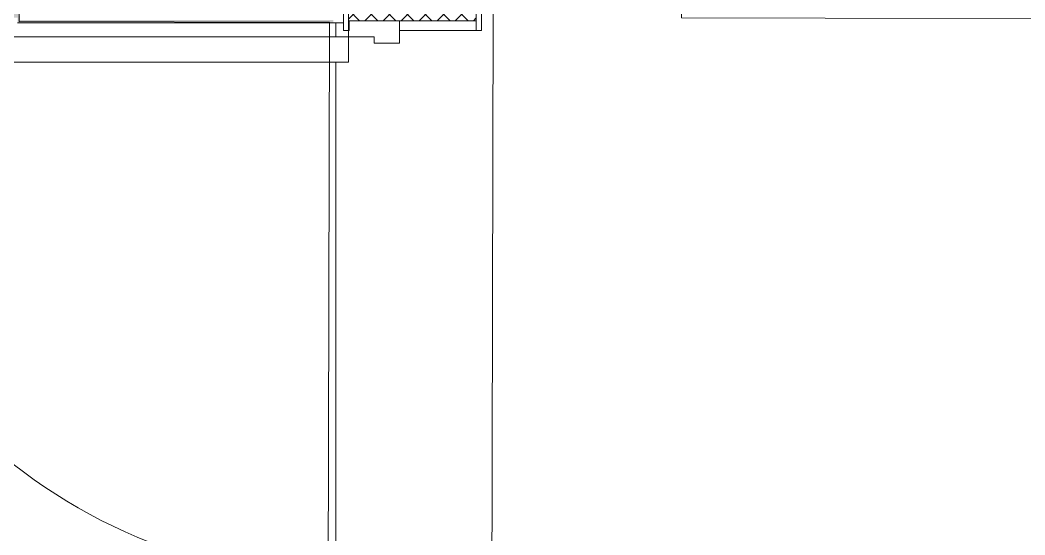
# Model space of a CAD drawing. Header units: millimetres. Extents: x -1113 to 415037, y -3642 to 28069.
# Drawn here: x 56901 to 58473, y 25534 to 26340 of the extents above; entities that cross this region are included whole.
import ezdxf

# ---------------------------------------------------------------- set-up
doc = ezdxf.new("R2010")
doc.units = ezdxf.units.MM
for name, color, linetype, lineweight in [('0) Стена 3.93м', 3, 'Continuous', 60), ('A-AREA-BNDY', 7, 'Continuous', 5), ('A-DOOR-2', 7, 'Continuous', 5), ('A-DOOR-FRAM-2', 7, 'Continuous', 5), ('A-FLOR', 7, 'Continuous', 9)]:
    doc.layers.add(name, color=color, linetype=linetype, lineweight=lineweight)
doc.layers.add('A-AREA-PATT-1', color=7, linetype='Continuous', lineweight=5, true_color=0xa5bae0, transparency=1)
for name, color, linetype, lineweight, true_color in [('A-DOOR-1', 7, 'Continuous', 5, 0xc0c0c0), ('A-DOOR-FRAM-1', 7, 'Continuous', 5, 0xc0c0c0), ('A-WALL-FNSH-1', 9, 'Continuous', 5, 0x808080)]:
    doc.layers.add(name, color=color, linetype=linetype, lineweight=lineweight, true_color=true_color)

# ---------------------------------------------------------------- blocks, each defined once
blk = doc.blocks.new('110_Дверь_СКБ_1Ст_Внутренняя1 - Д-11л 950х2100-32173567-Объем проектирования 1 этажа')
at = {"layer": 'A-DOOR-2'}
h = blk.add_hatch(dxfattribs=at)
h.set_pattern_fill('FP_33', color=256, style=0, pattern_type=2)
h.set_pattern_definition([(135, (1826.41, 164.685), (-14.14214, -14.14214), []), (225, (1826.41, 164.685), (14.14214, -14.14214), [])])
h.paths.add_polyline_path([(462.5, 100), (462.5, -100), (487.5, -100), (487.5, 100), (467.5, 100)])
at = {"layer": 'A-DOOR-FRAM-2'}
h = blk.add_hatch(dxfattribs=at)
h.set_pattern_fill('FP_34', color=256, style=0, pattern_type=2)
h.set_pattern_definition([(45, (-296.384, 164.685), (-14.1421, 14.1421), []), (135, (-296.384, 164.685), (-14.1421, -14.1421), [])])
h.paths.add_polyline_path([(-462.5, -100), (-437.5, -100), (-437.5, 100), (-462.5, 100), (-462.5, 7)])
at = {"layer": 'A-DOOR-1'}
for p, q in [((437.5, 950), (397.5, 950)), ((397.5, 950), (397.5, 100)), ((437.5, 100), (437.5, 950)), ((397.5, 100), (437.5, 100))]:
    blk.add_line(p, q, dxfattribs=at)
blk.add_arc((437.5, 100), 850, 90, 180, dxfattribs=at)
at = {"layer": 'A-DOOR-FRAM-1'}
for p, q in [((-422.5, 108), (-492.5, 108)), ((-492.5, 108), (-492.5, 100)), ((-492.5, 100), (-422.5, 100)), ((-437.5, 100), (-462.5, 100)), ((-462.5, 100), (-462.5, -100)), ((-412.5, 100), (-437.5, 100)), ((-437.5, 100), (-437.5, 20)), ((-437.5, -100), (-437.5, 100)), ((-422.5, 100), (-437.5, 100)), ((-437.5, 100), (-437.5, 99)), ((-437.5, 99), (-422.5, 99)), ((-422.5, 100), (-422.5, 108)), ((-422.5, 99), (-422.5, 100)), ((-412.5, 60), (-412.5, 100)), ((437.5, 100), (437.5, 60)), ((462.5, 100), (437.5, 100)), ((517.5, 108), (447.5, 108)), ((447.5, 108), (447.5, 100)), ((462.5, 100), (447.5, 100)), ((447.5, 100), (447.5, 99)), ((447.5, 100), (517.5, 100)), ((447.5, 99), (462.5, 99)), ((462.5, 20), (462.5, 100)), ((487.5, 100), (462.5, 100)), ((462.5, 100), (462.5, -100)), ((462.5, 99), (462.5, 100)), ((487.5, -100), (487.5, 100)), ((517.5, 100), (517.5, 108)), ((-402.5, 60), (-412.5, 60)), ((-402.5, 20), (-402.5, 60)), ((437.5, 60), (427.5, 60)), ((427.5, 60), (427.5, 20)), ((-437.5, 20), (-402.5, 20)), ((-422.5, 20), (-437.5, 20)), ((-437.5, 20), (-437.5, -100)), ((-422.5, -100), (-422.5, 20)), ((427.5, 20), (462.5, 20)), ((462.5, 20), (447.5, 20)), ((447.5, 20), (447.5, -100)), ((462.5, -100), (462.5, 20)), ((-422.5, -100), (-492.5, -100)), ((-492.5, -100), (-492.5, -108)), ((-492.5, -108), (-422.5, -108)), ((-462.5, -100), (-437.5, -100)), ((-437.5, -100), (-422.5, -100)), ((-422.5, -108), (-422.5, -100)), ((447.5, -100), (462.5, -100)), ((517.5, -100), (447.5, -100)), ((447.5, -100), (447.5, -108)), ((447.5, -108), (517.5, -108)), ((462.5, -100), (487.5, -100)), ((517.5, -108), (517.5, -100))]:
    blk.add_line(p, q, dxfattribs=at)
blk = doc.blocks.new('1floor')
at = {"layer": 'A-AREA-PATT-1'}
h = blk.add_hatch(color=256, dxfattribs=at)
h.paths.add_polyline_path([(54210, 20744), (57906, 20745.9), (57906, 24726), (57326, 24728), (57326, 25550), (57322, 25548.3), (57322, 24722), (57902, 24722), (57902, 20748), (51628, 20748), (51628, 23742), (55878, 23742), (55878, 23998), (51628, 23997.9), (51628, 23994), (55874, 23992), (55872.7, 23746), (51624, 23746), (51626.3, 20744), (53573, 20744)])
h.paths.add_polyline_path([(54190, 22722), (54738, 22723.5), (54738, 23278), (54182, 23278), (54182, 22722), (54186, 22722)])
h.paths.add_polyline_path([(54729.9, 22726), (54186, 22726.9), (54186, 23274), (54734, 23271.7), (54734, 22726), (54730, 22726)])
h.paths.add_polyline_path([(51610, 23994), (51620, 23994), (51620, 24970), (51628, 24970), (51628, 25550), (51610, 25550), (51610, 24372.3)])
h.paths.add_polyline_path([(51500, 25550), (51600, 25550), (51600, 25575), (51500, 25575)])
h.paths.add_polyline_path([(56836.9, 26472), (57326, 26472), (57326, 26476), (56836, 26476), (56834.8, 26496), (56630.6, 26496), (56630.6, 26480), (56832, 26480), (56832, 26472), (56836, 26472)])
h.paths.add_polyline_path([(54193.1, 26472), (54788, 26472), (54785.7, 26480), (54784, 26480), (54781.8, 26476), (54136, 26476), (54136, 26496), (53710, 26496), (53710, 26480), (54132, 26480), (54132, 26472), (54160, 26472)])
h.paths.add_polyline_path([(51500, 26475), (51600, 26475), (51600, 26496), (51500, 26496), (51500, 26480)])
h.paths.add_polyline_path([(51803.9, 26480), (51910, 26480), (51910, 26496), (51608, 26496), (51610, 26492), (51619.5, 26491.3), (51620, 26480), (51628, 26480)])
at = {"layer": 'A-FLOR'}
for p, q in [((57330, 26472), (57330, 26450)), ((57330, 26410), (57330, 25550))]:
    blk.add_line(p, q, dxfattribs=at)
at = {"layer": 'A-WALL-FNSH-1'}
blk.add_line((56832, 26472), (57342, 26472), dxfattribs=at)
at = {"layer": 'A-DOOR-1', "rotation": 89.99999999999991}
blk.add_blockref('110_Дверь_СКБ_1Ст_Внутренняя1 - Д-11л 950х2100-32173567-Объем проектирования 1 этажа', (57450, 26012.5), dxfattribs=at)

msp = doc.modelspace()

# ---------------------------------------------------------------- linework, layer by layer
at = {"layer": 'A-AREA-BNDY', "flags": 128}
msp.add_lwpolyline([(51663, 26370.3), (51660.8, 25428.3), (51680.8, 25428.2), (51677.2, 23876.2), (55935.2, 23866.2), (55934.6, 23610.2), (51684.6, 23620.2), (51677.5, 20626.2), (57951.5, 20611.5), (57960.8, 24585.5), (57380.9, 24586.8), (57385, 26336.8), (56899, 26338), (56899, 26358), (56693.6, 26358.5), (56693.6, 26346.5), (54851, 26350.8), (54851, 26342.8), (54199, 26344.3), (54199, 26364.3), (53773, 26365.3), (53773, 26353.3), (51973, 26357.5), (51973, 26369.5)], close=True, dxfattribs=at)
msp.add_lwpolyline([(62645.7, 26344.5), (60847, 26348.7), (60846.9, 26328.7), (60199, 26330.2), (60199, 26350.2), (59735.7, 26351.3), (59735.7, 26339.3), (57935.7, 26343.5), (57935.7, 26355.5), (57641, 26356.2), (57638.8, 25422.2), (58018.8, 25421.3), (58017.4, 24841.4), (58189.4, 24840.9), (58189.1, 24672.9), (58199.1, 24672.9), (58199.1, 24692.9), (58769.1, 24691.6), (58769.1, 24671.6), (59869.1, 24669), (59869.1, 24689), (60659.1, 24687.1), (60719.4, 24807), (66847.4, 24792.6)], dxfattribs=at)

# ---------------------------------------------------------------- block references
at = {"layer": '0) Стена 3.93м'}
msp.add_blockref('1floor', (64.7, -136.1), dxfattribs=at)

doc.saveas('drawing.dxf')
